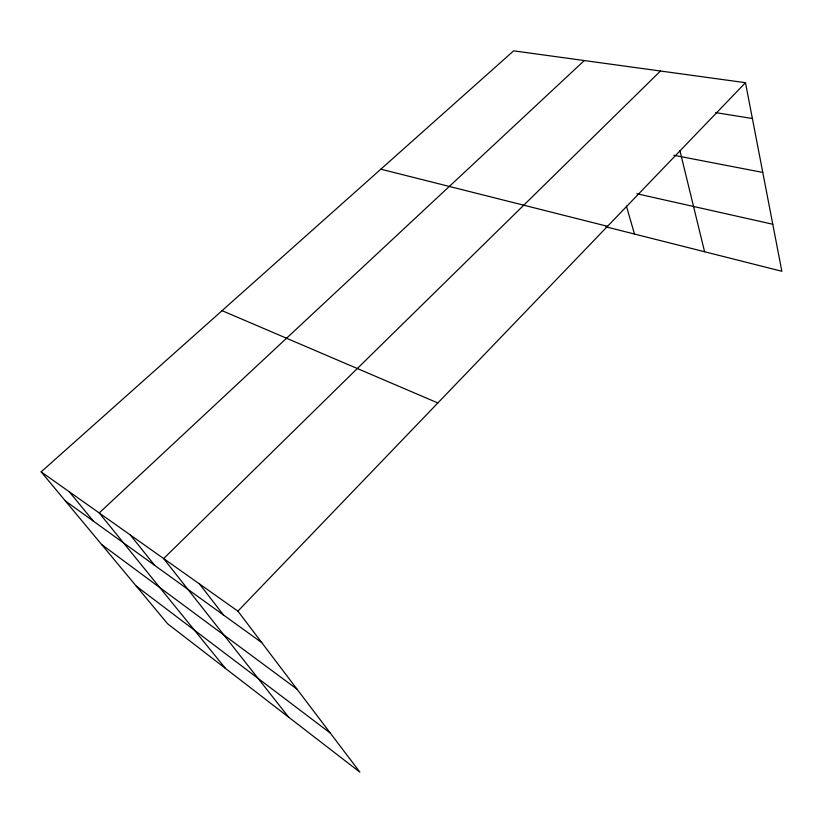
<?xml version="1.0" encoding="UTF-8"?>
<svg xmlns="http://www.w3.org/2000/svg" width="823" height="823" viewBox="0 0 823 823"><rect width="100%" height="100%" fill="white"/><g stroke="black" fill="none" stroke-linecap="round" stroke-linejoin="round"><path stroke-width="1.23" d="M745.473 82.691L513.655 50.841L41.15 471.857L167.645 623.803L359.908 772.159L237.909 611.139L745.473 82.691L781.85 271.271L605.821 226.798M660.488 71.015L163.643 558.57L288.616 717.142M584.309 60.552L99.202 512.945L225.512 668.451M715.763 112.648L752.376 118.502M673.883 155.28L762.777 172.429M636.837 193.744L772.776 224.247M380.833 169.188L607.518 226.315M222.066 310.662L437.857 402.972M41.15 471.857L237.909 611.139M65.336 500.909L261.776 642.629M101.61 544.476L297.082 689.232M136.299 586.151L330.321 733.108M69.214 491.722L93.493 521.216M130.322 534.981L154.621 565.329M199.413 583.888L223.506 615.028M626.416 206.141L634.482 234.03M679.911 150.588L704.591 251.745"/></g></svg>
